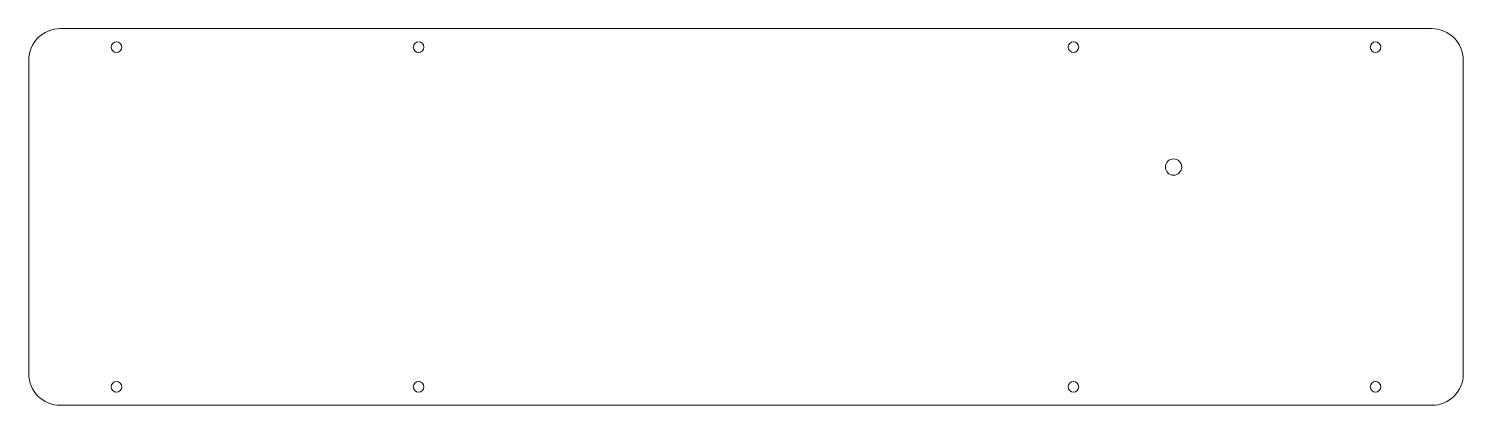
# Model space of a CAD drawing. Header units: millimetres. Extents: x 11283 to 11555, y 10916 to 10988.
import ezdxf

# ---------------------------------------------------------------- set-up
doc = ezdxf.new("R2010")
doc.units = ezdxf.units.MM
doc.layers.add('A-DETL', color=90, linetype='Continuous', lineweight=18)

msp = doc.modelspace()

# ---------------------------------------------------------------- linework, layer by layer
at = {"layer": 'A-DETL'}
for p, q in [((11548.76, 10987.59), (11289.4, 10987.59)), ((11283.4, 10981.59), (11283.4, 10922.29)), ((11554.76, 10922.2), (11554.76, 10981.59)), ((11289.4, 10916.29), (11548.85, 10916.29))]:
    msp.add_line(p, q, dxfattribs=at)
for centre, radius, start, end in [((11289.4, 10981.59), 6, 90, 180), ((11548.76, 10981.59), 6, 0, 90), ((11300, 10984.09), 1, 0, 180), ((11357.15, 10984.09), 1, 0, 180), ((11481.01, 10984.09), 1, 0, 180), ((11538.16, 10984.09), 1, 0, 180), ((11300, 10984.09), 1, 180, 0), ((11357.15, 10984.09), 1, 180, 0), ((11481.01, 10984.09), 1, 180, 0), ((11538.16, 10984.09), 1, 180, 0), ((11499.95, 10961.39), 1.54, 0, 180), ((11499.95, 10961.39), 1.54, 180, 0), ((11289.4, 10922.29), 6, 180, 270), ((11300, 10919.79), 1, 0, 180), ((11300, 10919.79), 1, 180, 0), ((11357.15, 10919.79), 1, 0, 180), ((11357.15, 10919.79), 1, 180, 0), ((11481.01, 10919.79), 1, 0, 180), ((11481.01, 10919.79), 1, 180, 0), ((11538.16, 10919.79), 1, 0, 180), ((11538.16, 10919.79), 1, 180, 0), ((11548.85, 10922.2), 5.91, 270, 0)]:
    msp.add_arc(centre, radius, start, end, dxfattribs=at)

doc.saveas('drawing.dxf')
